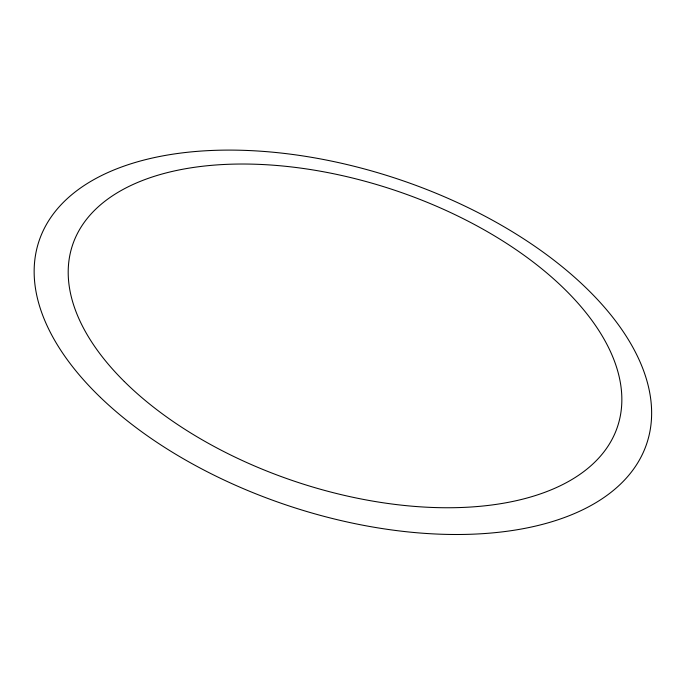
<?xml version="1.0" encoding="UTF-8"?>
<svg xmlns="http://www.w3.org/2000/svg" width="684" height="684" viewBox="0 0 684 684"><rect width="100%" height="100%" fill="white"/><g stroke="black" fill="none" stroke-linecap="round" stroke-linejoin="round"><path stroke-width="1.03" d="M100.437 397.395A320.283 172.265 18.4 0 0 629.656 474.209A320.283 172.265 18.4 0 0 298.575 155.285A320.283 172.265 18.4 0 0 100.437 397.395M124.317 381.518A287.212 153.874 18.4 0 0 600.09 456.561A287.212 153.874 18.4 0 0 310.656 169.572A287.212 153.874 18.4 0 0 124.317 381.518"/></g></svg>
